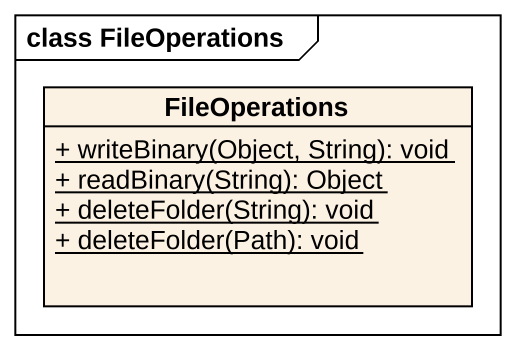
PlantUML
@startuml
mainframe class FileOperations
hide circle
hide empty members
skinparam classAttributeIconSize 0
class FileOperations {
  {static} + writeBinary(Object, String): void
  {static} + readBinary(String): Object
  {static} + deleteFolder(String): void
  {static} + deleteFolder(Path): void
}
@enduml
